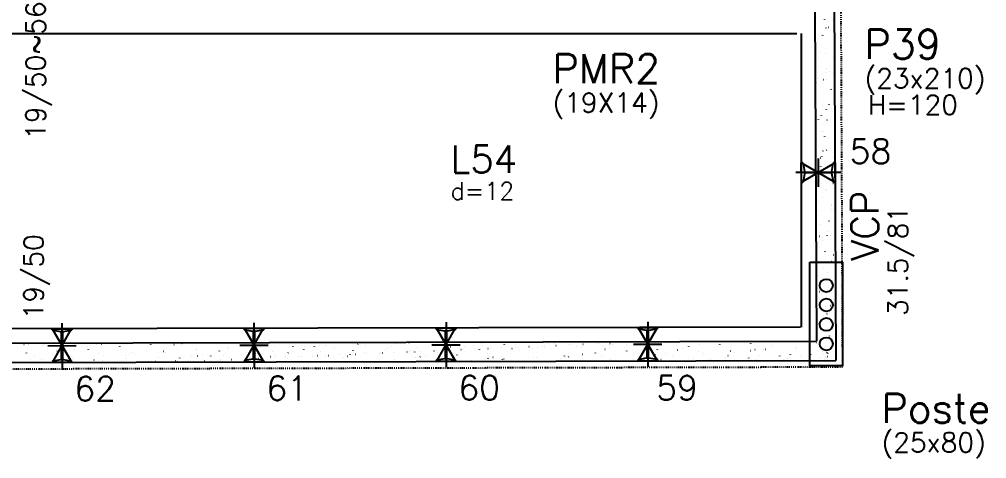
# Model space of a CAD drawing. Extents: x -40810 to 33675, y -2018 to 21213.
# Drawn here: x 17819 to 18564, y -352 to -14 of the extents above; entities that cross this region are included whole.
import ezdxf

# ---------------------------------------------------------------- set-up
doc = ezdxf.new("R2010")
doc.units = 0
doc.linetypes.add('ESTILO_TQS_0003', pattern=[1.5, 0.5, -0.4, 0.1, -0.5])
doc.layers.get('0').update_dxf_attribs({"color": 1, "lineweight": 9})
for name, color, linetype in [('1', 5, 'Continuous'), ('10', 7, 'Continuous'), ('11', 22, 'Continuous'), ('12', 3, 'Continuous'), ('13', 7, 'Continuous'), ('18', 9, 'Continuous'), ('19', 5, 'Continuous'), ('24', 5, 'ESTILO_TQS_0003'), ('3', 2, 'Continuous'), ('49', 20, 'Continuous'), ('51', 6, 'Continuous'), ('52', 21, 'Continuous'), ('8', 5, 'Continuous'), ('9', 3, 'Continuous')]:
    doc.layers.add(name, color=color, linetype=linetype)
doc.styles.get("Standard").update_dxf_attribs({"font": 'romans.shx', "width": 0.8})

# ---------------------------------------------------------------- blocks, each defined once
blk = doc.blocks.new('_H9EFD498501-001')
for p, q in [((3677.513513, 201.353269), (3677.515247, 201.366436)), ((3794.639474, 201.417002), (3794.685131, 201.476503)), ((3838.685806, 201.570654), (3838.760735, 201.573926)), ((3843.467112, 201.344402), (3843.476902, 201.418761)), ((3366.142408, 199.77545), (3366.21563, 199.791683)), ((3369.803518, 200.587099), (3369.87674, 200.603332)), ((3380.198717, 198.944015), (3380.244374, 199.003516)), ((3380.957678, 199.773054), (3380.967467, 199.847413)), ((3392.118202, 194.506255), (3392.127992, 194.580614)), ((3404.916519, 195.480906), (3404.989741, 195.497139)), ((3405.165756, 199.856004), (3405.211413, 199.915506)), ((3415.956619, 195.498204), (3415.966408, 195.572562)), ((3422.123736, 199.295654), (3422.196958, 199.311887)), ((3425.784846, 200.107303), (3425.858068, 200.123536)), ((3439.971245, 197.828603), (3439.981035, 197.902962)), ((3460.897847, 195.00111), (3460.971069, 195.017343)), ((3463.883082, 199.378239), (3463.892872, 199.452598)), ((3473.811849, 194.440266), (3473.857506, 194.499767)), ((3478.105064, 198.815858), (3478.178286, 198.832091)), ((3481.766174, 199.627507), (3481.839396, 199.64374)), ((3487.721499, 200.370188), (3487.731288, 200.444546)), ((3498.778888, 195.352255), (3498.824545, 195.411757)), ((3498.984813, 195.884152), (3498.994602, 195.95851)), ((3516.879175, 194.521314), (3516.952397, 194.537547)), ((3522.89665, 197.433788), (3522.906439, 197.508147)), ((3523.745927, 196.264244), (3523.791584, 196.323746)), ((3534.086392, 198.336062), (3534.159614, 198.352295)), ((3537.747502, 199.147711), (3537.820724, 199.163944)), ((3546.735066, 198.425737), (3546.744855, 198.500095)), ((3548.712966, 197.176233), (3548.758624, 197.235735)), ((3557.99838, 193.939701), (3558.008169, 194.014059)), ((3570.749693, 200.756136), (3570.759482, 200.830494)), ((3572.860503, 194.041518), (3572.933725, 194.057751)), ((3573.680005, 198.088223), (3573.725663, 198.147724)), ((3581.910217, 195.489337), (3581.920007, 195.563695)), ((3590.06772, 197.856266), (3590.140942, 197.872499)), ((3593.72883, 198.667914), (3593.802052, 198.684147)), ((3594.903162, 194.121089), (3594.948819, 194.18059)), ((3598.647044, 199.000212), (3598.692702, 199.059713)), ((3605.748633, 196.481285), (3605.758423, 196.555644)), ((3619.870201, 195.033078), (3619.915858, 195.092579)), ((3623.614084, 199.912201), (3623.659741, 199.971702)), ((3629.76326, 198.811685), (3629.773049, 198.886043)), ((3644.83724, 195.945067), (3644.882897, 196.004568)), ((3646.049048, 197.37647), (3646.12227, 197.392703)), ((3648.581123, 200.82419), (3648.62678, 200.883692)), ((3649.710158, 198.188118), (3649.78338, 198.204351)), ((3653.675097, 200.361321), (3653.684887, 200.435679)), ((3662.890154, 201.110053), (3662.963376, 201.126286)), ((3663.202986, 193.908909), (3663.277915, 193.91218)), ((3664.762201, 194.536834), (3664.77199, 194.611192)), ((3669.804279, 196.857056), (3669.849936, 196.916558)), ((3672.044563, 194.29494), (3672.119492, 194.298212)), ((3682.159926, 194.736587), (3682.234855, 194.739858)), ((3684.033142, 194.818373), (3684.10807, 194.821644)), ((3688.776827, 196.867233), (3688.786617, 196.941592)), ((3692.37432, 194.645217), (3692.419977, 194.704718)), ((3692.874718, 195.204405), (3692.949647, 195.207676)), ((3694.771318, 197.769045), (3694.816975, 197.828547)), ((3702.030376, 196.896674), (3702.103598, 196.912907)), ((3702.990082, 195.646051), (3703.06501, 195.649322)), ((3704.863297, 195.727837), (3704.938226, 195.731109)), ((3705.691486, 197.708322), (3705.764708, 197.724555)), ((3712.688665, 198.41687), (3712.698454, 198.491228)), ((3713.704874, 196.113869), (3713.779803, 196.11714)), ((3717.341359, 195.557206), (3717.387016, 195.616707)), ((3718.871482, 200.630257), (3718.944704, 200.64649)), ((3719.738357, 198.681034), (3719.784014, 198.740536)), ((3723.820237, 196.555515), (3723.895166, 196.558786)), ((3725.693453, 196.637301), (3725.768381, 196.640573)), ((3734.535029, 197.023333), (3734.609958, 197.026604)), ((3736.527081, 199.408818), (3736.53687, 199.483176)), ((3742.308398, 196.469195), (3742.354055, 196.528696)), ((3744.650393, 197.464979), (3744.725321, 197.468251)), ((3744.705396, 199.593024), (3744.751053, 199.652525)), ((3746.523608, 197.546766), (3746.598537, 197.550037)), ((3747.790395, 194.922782), (3747.800184, 194.99714)), ((3755.365185, 197.932797), (3755.440113, 197.936069)), ((3758.011703, 196.416878), (3758.084926, 196.433111)), ((3761.672813, 197.228526), (3761.746036, 197.244759)), ((3765.480548, 198.374443), (3765.555477, 198.377715)), ((3767.275437, 197.381184), (3767.321094, 197.440685)), ((3767.353763, 198.45623), (3767.428692, 198.459501)), ((3769.672435, 200.505013), (3769.718092, 200.564514)), ((3771.702232, 196.472418), (3771.712022, 196.546777)), ((3774.85281, 200.150461), (3774.926032, 200.166694)), ((3776.19534, 198.842261), (3776.270269, 198.845533)), ((3786.310703, 199.283908), (3786.385632, 199.287179)), ((3788.183919, 199.365694), (3788.258847, 199.368966)), ((3792.242476, 198.293173), (3792.288133, 198.352675)), ((3795.540648, 197.464367), (3795.550438, 197.538725)), ((3797.025496, 199.751726), (3797.100424, 199.754997)), ((3807.140859, 200.193372), (3807.215787, 200.196643)), ((3809.014074, 200.275158), (3809.089003, 200.27843)), ((3813.993031, 195.937082), (3814.066253, 195.953315)), ((3817.209515, 199.205162), (3817.255172, 199.264664)), ((3817.654141, 196.74873), (3817.727364, 196.764963)), ((3817.855651, 200.66119), (3817.93058, 200.664461)), ((3819.555275, 199.794766), (3819.565064, 199.869124)), ((3827.971014, 201.102836), (3828.045943, 201.106108)), ((3829.84423, 201.184623), (3829.919158, 201.187894)), ((3830.7158, 194.527967), (3830.725589, 194.602325)), ((3830.834137, 199.670665), (3830.90736, 199.686898)), ((3842.176554, 200.117151), (3842.222211, 200.176653)), ((3854.554216, 195.519915), (3854.564005, 195.594274)), ((3867.143593, 201.029141), (3867.18925, 201.088642)), ((3869.974359, 195.457285), (3870.047581, 195.473518)), ((3873.635469, 196.268934), (3873.708691, 196.285167)), ((3878.568842, 197.850315), (3878.578632, 197.924673)), ((3885.855608, 193.789424), (3885.901265, 193.848926)), ((3886.815465, 199.190869), (3886.888687, 199.207102)), ((3902.48068, 199.399951), (3902.490469, 199.474309)), ((3910.822647, 194.701413), (3910.868304, 194.760915)), ((3925.955687, 194.977489), (3926.028909, 194.993722)), ((3926.319096, 200.391899), (3926.328885, 200.466258)), ((3929.616797, 195.789138), (3929.690019, 195.805371)), ((3935.789686, 195.613402), (3935.835344, 195.672904)), ((3937.58241, 195.905863), (3937.592199, 195.980222)), ((3942.796793, 198.711073), (3942.870015, 198.727306)), ((3960.756725, 196.525392), (3960.802383, 196.584893)), ((3961.494247, 197.4555), (3961.504036, 197.529858)), ((3981.937015, 194.497693), (3982.010237, 194.513926)), ((3368.206365, 192.956619), (3368.216155, 193.030978)), ((3370.868196, 187.932574), (3370.941418, 187.948807)), ((3373.943693, 190.792309), (3373.98935, 190.851811)), ((3379.36689, 187.68982), (3379.376679, 187.764179)), ((3388.075413, 191.747323), (3388.148635, 191.763556)), ((3391.736523, 192.558971), (3391.809745, 192.575204)), ((3395.166849, 186.825176), (3395.212507, 186.884677)), ((3398.910732, 191.704299), (3398.956389, 191.7638)), ((3403.205306, 188.681769), (3403.215095, 188.756127)), ((3420.133888, 187.737165), (3420.179546, 187.796666)), ((3423.877771, 192.616288), (3423.923428, 192.675789)), ((3426.849524, 187.452778), (3426.922746, 187.469011)), ((3427.219933, 191.012168), (3427.229722, 191.086526)), ((3444.056741, 191.267527), (3444.129963, 191.28376)), ((3445.100927, 188.649154), (3445.146585, 188.708655)), ((3447.717851, 192.079175), (3447.791073, 192.095408)), ((3448.84481, 193.528277), (3448.890467, 193.587778)), ((3451.13177, 192.561804), (3451.141559, 192.636163)), ((3462.218873, 186.737317), (3462.228663, 186.811676)), ((3467.670968, 186.437314), (3467.716625, 186.496816)), ((3470.067967, 189.561143), (3470.113624, 189.620644)), ((3474.970186, 193.553753), (3474.979975, 193.628111)), ((3482.830852, 186.972982), (3482.904074, 186.989215)), ((3486.2335, 189.067717), (3486.243289, 189.142075)), ((3492.638007, 187.349303), (3492.683665, 187.408805)), ((3494.688528, 186.551409), (3494.763456, 186.55468)), ((3495.035006, 190.473132), (3495.080663, 190.532634)), ((3496.561743, 186.633195), (3496.636672, 186.636466)), ((3500.038069, 190.78773), (3500.111291, 190.803963)), ((3503.699179, 191.599379), (3503.772401, 191.615612)), ((3505.40332, 187.019226), (3505.478248, 187.022498)), ((3510.145337, 190.617353), (3510.155127, 190.691711)), ((3515.518683, 187.460873), (3515.593612, 187.464144)), ((3517.391898, 187.542659), (3517.466827, 187.545931)), ((3517.605046, 188.261292), (3517.650704, 188.320794)), ((3520.002045, 191.385121), (3520.047702, 191.444623)), ((3526.233475, 187.928691), (3526.308404, 187.931962)), ((3533.983753, 191.609301), (3533.993543, 191.68366)), ((3536.348838, 188.370337), (3536.423767, 188.373608)), ((3538.222054, 188.452123), (3538.296982, 188.455395)), ((3538.812179, 186.493186), (3538.885402, 186.509419)), ((3542.572085, 189.173282), (3542.617743, 189.232783)), ((3544.969084, 192.29711), (3545.014741, 192.356612)), ((3545.247067, 187.123265), (3545.256857, 187.197624)), ((3547.063631, 188.838155), (3547.138559, 188.841426)), ((3556.019397, 190.307934), (3556.092619, 190.324167)), ((3557.178994, 189.279801), (3557.253922, 189.283073)), ((3559.052209, 189.361588), (3559.127138, 189.364859)), ((3559.680507, 191.119583), (3559.753729, 191.135816)), ((3567.539125, 190.085271), (3567.584782, 190.144772)), ((3567.893786, 189.747619), (3567.968715, 189.750891)), ((3569.158905, 188.672902), (3569.168694, 188.74726)), ((3569.936123, 193.2091), (3569.98178, 193.268601)), ((3578.009149, 190.189265), (3578.084078, 190.192537)), ((3579.882365, 190.271052), (3579.957293, 190.274323)), ((3588.723941, 190.657083), (3588.79887, 190.660355)), ((3592.506164, 190.99726), (3592.551821, 191.056761)), ((3592.997321, 189.66485), (3593.00711, 189.739209)), ((3598.839305, 191.09873), (3598.914233, 191.102001)), ((3600.71252, 191.180516), (3600.787449, 191.183787)), ((3609.554097, 191.566548), (3609.629025, 191.569819)), ((3612.000724, 189.828138), (3612.073947, 189.844371)), ((3615.661834, 190.639787), (3615.735057, 190.65602)), ((3617.011947, 191.995249), (3617.021737, 192.069608)), ((3617.473203, 191.909249), (3617.51886, 191.968751)), ((3619.66946, 192.008194), (3619.744389, 192.011465)), ((3621.542675, 192.08998), (3621.617604, 192.093252)), ((3628.172472, 186.72845), (3628.182262, 186.802809)), ((3628.841831, 193.561722), (3628.915053, 193.577955)), ((3630.384252, 192.476012), (3630.459181, 192.479283)), ((3640.499615, 192.917658), (3640.574544, 192.92093)), ((3640.923785, 193.544886), (3640.933574, 193.619244)), ((3642.372831, 192.999444), (3642.44776, 193.002716)), ((3642.440242, 192.821238), (3642.485899, 192.88074)), ((3651.214408, 193.385476), (3651.289336, 193.388748)), ((3652.010888, 187.720399), (3652.020678, 187.794757)), ((3661.329771, 193.827122), (3661.4047, 193.830394)), ((3667.407281, 193.733227), (3667.452938, 193.792729)), ((3667.982052, 189.348342), (3668.055274, 189.364575)), ((3671.643162, 190.159991), (3671.716385, 190.176224)), ((3676.025515, 190.050798), (3676.035304, 190.125156)), ((3684.823158, 193.081926), (3684.896381, 193.098159)), ((3686.037691, 186.387161), (3686.037691, 186.387161)), ((3686.119296, 186.493511), (3686.164953, 186.553012)), ((3687.397536, 186.390476), (3687.397536, 186.390476)), ((3687.397536, 186.390476), (3687.397536, 186.390476)), ((3687.397536, 186.390476), (3687.397536, 186.390476)), ((3699.255253, 186.419374), (3699.255253, 186.419374)), ((3699.255253, 186.419374), (3699.255253, 186.419374)), ((3699.937352, 191.600434), (3699.947142, 191.674793)), ((3710.350403, 186.446415), (3710.350403, 186.446415)), ((3711.086335, 187.4055), (3711.131992, 187.465002)), ((3711.112969, 186.448273), (3711.112969, 186.448273)), ((3711.112969, 186.448273), (3711.112969, 186.448273)), ((3713.067723, 186.453037), (3713.067723, 186.453037)), ((3713.067723, 186.453037), (3713.067723, 186.453037)), ((3713.067723, 186.453037), (3713.067723, 186.453037)), ((3722.970685, 186.477172), (3722.970685, 186.477172)), ((3723.775768, 192.592383), (3723.785558, 192.666741)), ((3723.96338, 188.868546), (3724.036602, 188.884779)), ((3727.62449, 189.680195), (3727.697712, 189.696428)), ((3734.663114, 186.505668), (3734.663114, 186.505668)), ((3734.828402, 186.50607), (3734.828402, 186.50607)), ((3734.828402, 186.50607), (3734.828402, 186.50607)), ((3734.828402, 186.50607), (3734.828402, 186.50607)), ((3735.039082, 188.106347), (3735.048872, 188.180705)), ((3736.053374, 188.317489), (3736.099031, 188.376991)), ((3740.804486, 192.602129), (3740.877708, 192.618362)), ((3746.686118, 186.534969), (3746.686118, 186.534969)), ((3746.686118, 186.534969), (3746.686118, 186.534969)), ((3746.686118, 186.534969), (3746.686118, 186.534969)), ((3758.543835, 186.563868), (3758.543835, 186.563868)), ((3758.543835, 186.563868), (3758.543835, 186.563868)), ((3758.950919, 189.655983), (3758.960709, 189.730341)), ((3758.975826, 186.564921), (3758.975826, 186.564921)), ((3761.020413, 189.229478), (3761.06607, 189.28898)), ((3770.401551, 186.592767), (3770.401551, 186.592767)), ((3770.401551, 186.592767), (3770.401551, 186.592767)), ((3771.859578, 186.59632), (3771.859578, 186.59632)), ((3771.859578, 186.59632), (3771.859578, 186.59632)), ((3771.859578, 186.59632), (3771.859578, 186.59632)), ((3779.944708, 188.38875), (3780.01793, 188.404983)), ((3782.259268, 186.621665), (3782.259268, 186.621665)), ((3782.789336, 190.647932), (3782.799125, 190.72229)), ((3783.288538, 186.624174), (3783.288538, 186.624174)), ((3783.605818, 189.200399), (3783.67904, 189.216632)), ((3785.987452, 190.141468), (3786.033109, 190.200969)), ((3794.116984, 186.650564), (3794.116984, 186.650564)), ((3796.785814, 192.122333), (3796.859036, 192.138566)), ((3805.974701, 186.679463), (3805.974701, 186.679463)), ((3805.974701, 186.679463), (3805.974701, 186.679463)), ((3805.974701, 186.679463), (3805.974701, 186.679463)), ((3806.803962, 192.978331), (3806.813752, 193.052689)), ((3807.601249, 186.683427), (3807.601249, 186.683427)), ((3810.954491, 191.053457), (3811.000148, 191.112958)), ((3817.832417, 186.708361), (3817.832417, 186.708361)), ((3817.832417, 186.708361), (3817.832417, 186.708361)), ((3817.964487, 187.711532), (3817.974276, 187.78589)), ((3829.690133, 186.73726), (3829.690133, 186.73726)), ((3829.690133, 186.73726), (3829.690133, 186.73726)), ((3830.651434, 186.739603), (3830.651434, 186.739603)), ((3830.651434, 186.739603), (3830.651434, 186.739603)), ((3830.651434, 186.739603), (3830.651434, 186.739603)), ((3831.913961, 186.74268), (3831.913961, 186.74268)), ((3831.913961, 186.74268), (3831.913961, 186.74268)), ((3831.913961, 186.74268), (3831.913961, 186.74268)), ((3832.177647, 187.086323), (3832.223305, 187.145824)), ((3835.92153, 191.965446), (3835.967187, 192.024947)), ((3835.926036, 187.908954), (3835.999258, 187.925187)), ((3839.587146, 188.720602), (3839.660368, 188.736835)), ((3841.54785, 186.766159), (3841.54785, 186.766159)), ((3841.802903, 188.70348), (3841.812693, 188.777839)), ((3852.767142, 191.642537), (3852.840364, 191.65877)), ((3853.405566, 186.795058), (3853.405566, 186.795058)), ((3856.226673, 186.801933), (3856.226673, 186.801933)), ((3856.226673, 186.801933), (3856.226673, 186.801933)), ((3856.226673, 186.801933), (3856.226673, 186.801933)), ((3857.144687, 187.998312), (3857.190344, 188.057813)), ((3860.888569, 192.877435), (3860.934226, 192.936936)), ((3865.263283, 186.823956), (3865.263283, 186.823956)), ((3865.263283, 186.823956), (3865.263283, 186.823956)), ((3865.263283, 186.823956), (3865.263283, 186.823956)), ((3865.81753, 191.033879), (3865.827319, 191.108238)), ((3877.120999, 186.852855), (3877.120999, 186.852855)), ((3877.120999, 186.852855), (3877.120999, 186.852855)), ((3877.120999, 186.852855), (3877.120999, 186.852855)), ((3880.539384, 186.861186), (3880.539384, 186.861186)), ((3880.539384, 186.861186), (3880.539384, 186.861186)), ((3880.539384, 186.861186), (3880.539384, 186.861186)), ((3882.111726, 188.910301), (3882.157383, 188.969803)), ((3888.978716, 186.881754), (3888.978716, 186.881754)), ((3888.978716, 186.881754), (3888.978716, 186.881754)), ((3889.44329, 186.882886), (3889.44329, 186.882886)), ((3889.44329, 186.882886), (3889.44329, 186.882886)), ((3889.44329, 186.882886), (3889.44329, 186.882886)), ((3889.729367, 192.583516), (3889.739156, 192.657874)), ((3891.907364, 187.429158), (3891.980586, 187.445391)), ((3895.568474, 188.240806), (3895.641696, 188.257039)), ((3900.836432, 186.910652), (3900.836432, 186.910652)), ((3900.836432, 186.910652), (3900.836432, 186.910652)), ((3904.852096, 186.920439), (3904.852096, 186.920439)), ((3904.852096, 186.920439), (3904.852096, 186.920439)), ((3904.852096, 186.920439), (3904.852096, 186.920439)), ((3907.078765, 189.82229), (3907.124422, 189.881792)), ((3908.74847, 191.162741), (3908.821692, 191.178974)), ((3912.694149, 186.939551), (3912.694149, 186.939551)), ((3913.567783, 193.575464), (3913.577573, 193.649823)), ((3924.551865, 186.96845), (3924.551865, 186.96845)), ((3924.551865, 186.96845), (3924.551865, 186.96845)), ((3924.551865, 186.96845), (3924.551865, 186.96845)), ((3924.831097, 189.089428), (3924.840887, 189.163786)), ((3929.164807, 186.979692), (3929.164807, 186.979692)), ((3929.164807, 186.979692), (3929.164807, 186.979692)), ((3929.648805, 187.610451), (3929.694463, 187.669952)), ((3932.045804, 190.734279), (3932.091461, 190.793781)), ((3936.409582, 186.997349), (3936.409582, 186.997349)), ((3936.409582, 186.997349), (3936.409582, 186.997349)), ((3936.409582, 186.997349), (3936.409582, 186.997349)), ((3948.235146, 187.026169), (3948.235146, 187.026169)), ((3948.267298, 187.026247), (3948.267298, 187.026247)), ((3948.267298, 187.026247), (3948.267298, 187.026247)), ((3948.742934, 190.639064), (3948.752724, 190.713423)), ((3951.549802, 187.76101), (3951.623024, 187.777243)), ((3953.477519, 187.038945), (3953.477519, 187.038945)), ((3953.477519, 187.038945), (3953.477519, 187.038945)), ((3954.615845, 188.52244), (3954.661502, 188.581941)), ((3957.012843, 191.646269), (3957.0585, 191.70577)), ((3960.125014, 187.055146), (3960.125014, 187.055146)), ((3960.125014, 187.055146), (3960.125014, 187.055146)), ((3964.729798, 190.682945), (3964.80302, 190.699178)), ((3967.074303, 187.072082), (3967.074303, 187.072082)), ((3967.074303, 187.072082), (3967.074303, 187.072082)), ((3971.982731, 187.084045), (3971.982731, 187.084045)), ((3972.581351, 191.631013), (3972.59114, 191.705371)), ((3973.209078, 187.339932), (3973.284007, 187.343204)), ((3977.790231, 187.098198), (3977.790231, 187.098198)), ((3977.790231, 187.098198), (3977.790231, 187.098198)), ((3979.582884, 189.434429), (3979.628541, 189.49393)), ((3981.979882, 192.558258), (3982.025539, 192.617759)), ((3983.324441, 187.781579), (3983.39937, 187.78485)), ((3983.840447, 187.112943), (3983.840447, 187.112943)), ((3983.840447, 187.112943), (3983.840447, 187.112943)), ((3983.840447, 187.112943), (3983.840447, 187.112943)), ((3983.844665, 187.144977), (3983.854454, 187.219335)), ((3985.197657, 187.863365), (3985.272585, 187.866636)), ((3367.239192, 185.61021), (3367.239192, 185.61021)), ((3367.239192, 185.61021), (3367.239192, 185.61021)), ((3367.239192, 185.61021), (3367.239192, 185.61021)), ((3369.97244, 185.616872), (3369.97244, 185.616872)), ((3369.97244, 185.616872), (3369.97244, 185.616872)), ((3369.97244, 185.616872), (3369.97244, 185.616872)), ((3370.19981, 185.913186), (3370.245467, 185.972688)), ((3379.096909, 185.639109), (3379.096909, 185.639109)), ((3379.096909, 185.639109), (3379.096909, 185.639109)), ((3390.954625, 185.668008), (3390.954625, 185.668008)), ((3390.954625, 185.668008), (3390.954625, 185.668008)), ((3394.285152, 185.676125), (3394.285152, 185.676125)), ((3394.285152, 185.676125), (3394.285152, 185.676125)), ((3394.285152, 185.676125), (3394.285152, 185.676125)), ((3402.812341, 185.696906), (3402.812341, 185.696906)), ((3414.670058, 185.725805), (3414.670058, 185.725805)), ((3418.597863, 185.735378), (3418.597863, 185.735378)), ((3418.597863, 185.735378), (3418.597863, 185.735378)), ((3418.597863, 185.735378), (3418.597863, 185.735378)), ((3419.108443, 185.736622), (3419.108443, 185.736622)), ((3419.108443, 185.736622), (3419.108443, 185.736622)), ((3426.527774, 185.754704), (3426.527774, 185.754704)), ((3426.527774, 185.754704), (3426.527774, 185.754704)), ((3426.527774, 185.754704), (3426.527774, 185.754704)), ((3438.385491, 185.783603), (3438.390247, 185.819727)), ((3438.385491, 185.783603), (3438.385491, 185.783603)), ((3438.385491, 185.783603), (3438.385491, 185.783603)), ((3442.910575, 185.794631), (3442.910575, 185.794631)), ((3442.910575, 185.794631), (3442.910575, 185.794631)), ((3442.910575, 185.794631), (3442.910575, 185.794631)), ((3450.243207, 185.812501), (3450.243207, 185.812501)), ((3450.243207, 185.812501), (3450.243207, 185.812501)), ((3462.100924, 185.8414), (3462.100924, 185.8414)), ((3467.223287, 185.853884), (3467.223287, 185.853884)), ((3467.223287, 185.853884), (3467.223287, 185.853884)), ((3473.95864, 185.870299), (3473.95864, 185.870299)), ((3477.900299, 185.879905), (3477.900299, 185.879905)), ((3477.900299, 185.879905), (3477.900299, 185.879905)), ((3479.391825, 185.88354), (3479.391825, 185.88354)), ((3479.391825, 185.88354), (3479.391825, 185.88354)), ((3484.573164, 186.109762), (3484.648093, 186.113034)), ((3485.816357, 185.899197), (3485.816357, 185.899197)), ((3485.816357, 185.899197), (3485.816357, 185.899197)), ((3485.816357, 185.899197), (3485.816357, 185.899197)), ((3491.535998, 185.913137), (3491.535998, 185.913137)), ((3491.535998, 185.913137), (3491.535998, 185.913137)), ((3497.674073, 185.928096), (3497.674073, 185.928096)), ((3497.674073, 185.928096), (3497.674073, 185.928096)), ((3497.674073, 185.928096), (3497.674073, 185.928096)), ((3509.531789, 185.956995), (3509.531789, 185.956995)), ((3509.531789, 185.956995), (3509.531789, 185.956995)), ((3515.84871, 185.97239), (3515.84871, 185.97239)), ((3515.84871, 185.97239), (3515.84871, 185.97239)), ((3521.389506, 185.985894), (3521.389506, 185.985894)), ((3521.389506, 185.985894), (3521.389506, 185.985894)), ((3533.247222, 186.014792), (3533.247222, 186.014792)), ((3536.692155, 186.023188), (3536.692155, 186.023188)), ((3536.692155, 186.023188), (3536.692155, 186.023188)), ((3540.161421, 186.031643), (3540.161421, 186.031643)), ((3540.161421, 186.031643), (3540.161421, 186.031643)), ((3545.104939, 186.043691), (3545.104939, 186.043691)), ((3545.104939, 186.043691), (3545.104939, 186.043691)), ((3545.104939, 186.043691), (3545.104939, 186.043691)), ((3556.962655, 186.07259), (3556.962655, 186.07259)), ((3556.962655, 186.07259), (3556.962655, 186.07259)), ((3556.962655, 186.07259), (3556.962655, 186.07259)), ((3564.474133, 186.090896), (3564.474133, 186.090896)), ((3564.474133, 186.090896), (3564.474133, 186.090896)), ((3568.820372, 186.101488), (3568.820372, 186.101488)), ((3568.820372, 186.101488), (3568.820372, 186.101488)), ((3580.678088, 186.130387), (3580.678088, 186.130387)), ((3580.678088, 186.130387), (3580.678088, 186.130387)), ((3588.786845, 186.150149), (3588.786845, 186.150149)), ((3588.786845, 186.150149), (3588.786845, 186.150149)), ((3592.535805, 186.159286), (3592.535805, 186.159286)), ((3595.484011, 186.166471), (3595.484011, 186.166471)), ((3595.484011, 186.166471), (3595.484011, 186.166471)), ((3595.484011, 186.166471), (3595.484011, 186.166471)), ((3604.393521, 186.188185), (3604.393521, 186.188185)), ((3613.099556, 186.209402), (3613.099556, 186.209402)), ((3613.099556, 186.209402), (3613.099556, 186.209402)), ((3616.251237, 186.217083), (3616.251237, 186.217083)), ((3616.251237, 186.217083), (3616.251237, 186.217083)), ((3616.251237, 186.217083), (3616.251237, 186.217083)), ((3628.108954, 186.245982), (3628.108954, 186.245982)), ((3628.108954, 186.245982), (3628.108954, 186.245982)), ((3637.412268, 186.268655), (3637.412268, 186.268655)), ((3637.412268, 186.268655), (3637.412268, 186.268655)), ((3639.96667, 186.274881), (3639.96667, 186.274881)), ((3639.96667, 186.274881), (3639.96667, 186.274881)), ((3651.824387, 186.303779), (3651.824387, 186.303779)), ((3654.275867, 186.309754), (3654.275867, 186.309754)), ((3654.275867, 186.309754), (3654.275867, 186.309754)), ((3654.275867, 186.309754), (3654.275867, 186.309754)), ((3661.72498, 186.327908), (3661.72498, 186.327908)), ((3661.72498, 186.327908), (3661.72498, 186.327908)), ((3663.682103, 186.332678), (3663.682103, 186.332678)), ((3675.53982, 186.361577), (3675.53982, 186.361577)), ((3675.53982, 186.361577), (3675.53982, 186.361577)), ((3675.53982, 186.361577), (3675.53982, 186.361577))]:
    blk.add_line(p, q)
blk = doc.blocks.new('_H9EFD498501-003')
for p, q in [((3983.534691, 454.908692), (3983.54448, 454.983051)), ((3975.792738, 450.946694), (3975.792738, 450.946694)), ((3975.792738, 450.946694), (3975.792738, 450.946694)), ((3975.792738, 450.946694), (3975.792738, 450.946694)), ((3975.802363, 448.806908), (3975.802363, 448.806908)), ((3975.802363, 448.806908), (3975.802363, 448.806908)), ((3975.802363, 448.806908), (3975.802363, 448.806908)), ((3984.254964, 449.175957), (3984.329893, 449.179228)), ((3984.321926, 448.615986), (3984.367583, 448.675487)), ((3985.905125, 453.188556), (3985.978347, 453.204789)), ((3986.12818, 449.257743), (3986.203108, 449.261015)), ((3989.566235, 454.000204), (3989.639457, 454.016437)), ((3978.181045, 440.613034), (3978.226702, 440.672535)), ((3980.578043, 443.736863), (3980.6237, 443.796364)), ((3981.943903, 442.825458), (3981.953692, 442.899816)), ((3990.630912, 441.34568), (3990.704134, 441.361913)), ((3975.850665, 438.068978), (3975.850665, 438.068978)), ((3975.852869, 437.578897), (3975.852869, 437.578897)), ((3975.852869, 437.578897), (3975.852869, 437.578897)), ((3977.450916, 438.423745), (3977.524138, 438.439978)), ((3975.892779, 428.706721), (3975.892779, 428.706721)), ((3975.892779, 428.706721), (3975.892779, 428.706721)), ((3975.908592, 425.191263), (3975.908592, 425.191263)), ((3975.908592, 425.191263), (3975.908592, 425.191263)), ((3978.515593, 425.769221), (3978.588816, 425.785454)), ((3980.279694, 430.184536), (3980.289483, 430.258894)), ((3983.68194, 429.046804), (3983.756869, 429.050075)), ((3990.752179, 425.370366), (3990.797836, 425.429867)), ((3978.791695, 418.882064), (3978.801485, 418.956423)), ((3975.96652, 412.313547), (3975.96652, 412.313547)), ((3975.96652, 412.313547), (3975.96652, 412.313547)), ((3975.96652, 412.313547), (3975.96652, 412.313547)), ((3980.753273, 412.339537), (3980.79893, 412.399039)), ((3983.607492, 414.00751), (3983.680714, 414.023743)), ((3984.497156, 417.21866), (3984.542813, 417.278162)), ((3987.268602, 414.819158), (3987.341824, 414.835391)), ((3989.95222, 413.615266), (3989.962009, 413.689624)), ((3975.983195, 408.606534), (3975.983195, 408.606534)), ((3975.983195, 408.606534), (3975.983195, 408.606534)), ((3975.983195, 408.606534), (3975.983195, 408.606534)), ((3975.994301, 406.137524), (3975.994301, 406.137524)), ((3975.994301, 406.137524), (3975.994301, 406.137524)), ((3977.200907, 406.79883), (3977.210697, 406.873189)), ((3978.356275, 409.215708), (3978.401932, 409.27521)), ((3982.509487, 408.891478), (3982.584416, 408.89475)), ((3984.382703, 408.973265), (3984.457631, 408.976536)), ((3976.024447, 399.435831), (3976.024447, 399.435831)), ((3976.024447, 399.435831), (3976.024447, 399.435831)), ((3976.031289, 397.914698), (3976.031289, 397.914698)), ((3976.031289, 397.914698), (3976.031289, 397.914698)), ((3988.288011, 400.974344), (3988.297801, 401.048702)), ((3988.333279, 402.164634), (3988.406502, 402.180867)), ((3976.07361, 388.506347), (3976.07361, 388.506347)), ((3976.07361, 388.506347), (3976.07361, 388.506347)), ((3981.936463, 388.762325), (3982.011392, 388.765596)), ((3986.800012, 389.671872), (3986.809802, 389.74623)), ((3990.927409, 393.97304), (3990.973066, 394.032542)), ((3976.082374, 386.558116), (3976.082374, 386.558116)), ((3976.082374, 386.558116), (3976.082374, 386.558116)), ((3976.217961, 386.588175), (3976.291183, 386.604408)), ((3980.928503, 380.942211), (3980.97416, 381.001713)), ((3984.672385, 385.821335), (3984.718043, 385.880836)), ((3976.135732, 374.696151), (3976.135732, 374.696151)), ((3976.135732, 374.696151), (3976.135732, 374.696151)), ((3976.140301, 373.6804), (3976.140301, 373.6804)), ((3976.140301, 373.6804), (3976.140301, 373.6804)), ((3976.140301, 373.6804), (3976.140301, 373.6804)), ((3978.531505, 377.818383), (3978.577162, 377.877884)), ((3981.309859, 374.826464), (3981.383082, 374.842697)), ((3984.970969, 375.638112), (3985.044192, 375.654345)), ((3985.209224, 377.588638), (3985.219014, 377.662996)), ((3976.164026, 368.40616), (3976.164026, 368.40616)), ((3976.164026, 368.40616), (3976.164026, 368.40616)), ((3976.164026, 368.40616), (3976.164026, 368.40616)), ((3980.76401, 368.607), (3980.838939, 368.610271)), ((3982.637226, 368.688786), (3982.712154, 368.692058)), ((3976.198229, 360.802685), (3976.198229, 360.802685)), ((3976.198229, 360.802685), (3976.198229, 360.802685)), ((3983.545016, 364.947716), (3983.554805, 365.022074)), ((3986.035647, 362.983588), (3986.108869, 362.999821)), ((3991.102639, 362.575714), (3991.148296, 362.635216)), ((3982.057017, 353.645244), (3982.066806, 353.719603)), ((3984.847615, 354.424009), (3984.893272, 354.48351)), ((3991.127545, 351.221877), (3991.200768, 351.23811)), ((3976.254442, 348.305973), (3976.254442, 348.305973)), ((3976.254442, 348.305973), (3976.254442, 348.305973)), ((3976.256156, 347.924969), (3976.256156, 347.924969)), ((3976.256156, 347.924969), (3976.256156, 347.924969)), ((3976.256156, 347.924969), (3976.256156, 347.924969)), ((3976.277164, 343.254779), (3976.277164, 343.254779)), ((3976.277164, 343.254779), (3976.277164, 343.254779)), ((3978.706734, 346.421057), (3978.752391, 346.480559)), ((3980.190986, 348.477846), (3980.265915, 348.481118)), ((3981.103732, 349.544886), (3981.14939, 349.604387)), ((3990.30635, 348.919493), (3990.381278, 348.922764)), ((3979.012227, 335.645418), (3979.085449, 335.661651)), ((3980.466229, 341.56201), (3980.476018, 341.636369)), ((3982.673337, 336.457066), (3982.746559, 336.473299)), ((3976.314083, 335.047254), (3976.314083, 335.047254)), ((3976.314083, 335.047254), (3976.314083, 335.047254)), ((3976.314083, 335.047254), (3976.314083, 335.047254)), ((3976.344858, 328.205786), (3976.344858, 328.205786)), ((3976.344858, 328.205786), (3976.344858, 328.205786)), ((3976.344858, 328.205786), (3976.344858, 328.205786)), ((3978.80202, 328.921088), (3978.81181, 328.995447)), ((3979.018533, 328.322521), (3979.093462, 328.325793)), ((3980.891749, 328.404308), (3980.966677, 328.407579)), ((3989.733325, 328.790339), (3989.808254, 328.793611)), ((3991.277869, 331.178389), (3991.323526, 331.23789)), ((3976.37201, 322.169538), (3976.37201, 322.169538)), ((3976.37201, 322.169538), (3976.37201, 322.169538)), ((3983.738014, 323.802542), (3983.811236, 323.818775)), ((3985.022845, 323.026683), (3985.068502, 323.086185)), ((3990.065334, 324.435052), (3990.075123, 324.50941)), ((3977.314021, 317.618617), (3977.323811, 317.692975)), ((3978.881964, 315.023731), (3978.927621, 315.083233)), ((3981.278962, 318.14756), (3981.324619, 318.207062)), ((3976.418595, 311.813406), (3976.418595, 311.813406)), ((3976.418595, 311.813406), (3976.418595, 311.813406)), ((3976.422928, 310.850092), (3976.422928, 310.850092)), ((3976.422928, 310.850092), (3976.422928, 310.850092)), ((3976.422928, 310.850092), (3976.422928, 310.850092)), ((3976.429938, 309.291823), (3976.429938, 309.291823)), ((3976.429938, 309.291823), (3976.429938, 309.291823)), ((3976.429938, 309.291823), (3976.429938, 309.291823)), ((3976.435274, 308.105599), (3976.435274, 308.105599)), ((3976.435274, 308.105599), (3976.435274, 308.105599)), ((3978.445509, 308.193368), (3978.520438, 308.196639)), ((3988.474546, 312.351818), (3988.484336, 312.426176)), ((3988.560872, 308.635014), (3988.635801, 308.638286)), ((3988.829913, 312.040831), (3988.903135, 312.057064)), ((3990.434088, 308.716801), (3990.509017, 308.720072)), ((3986.810337, 299.710896), (3986.820127, 299.785254)), ((3991.453099, 299.781063), (3991.472754, 299.806679)), ((3976.487865, 296.414107), (3976.487865, 296.414107)), ((3976.487865, 296.414107), (3976.487865, 296.414107)), ((3976.487865, 296.414107), (3976.487865, 296.414107)), ((3976.714594, 296.464372), (3976.787816, 296.480605)), ((3980.375704, 297.276021), (3980.448926, 297.292253)), ((3985.198075, 291.629358), (3985.243732, 291.688859)), ((3976.525689, 288.005412), (3976.525689, 288.005412)), ((3976.525689, 288.005412), (3976.525689, 288.005412)), ((3976.525689, 288.005412), (3976.525689, 288.005412)), ((3976.545792, 283.536392), (3976.545792, 283.536392)), ((3976.545792, 283.536392), (3976.545792, 283.536392)), ((3977.273056, 288.038043), (3977.347985, 288.041314)), ((3979.057194, 283.626406), (3979.102851, 283.685907)), ((3979.146272, 288.119829), (3979.2212, 288.123101)), ((3981.440382, 284.621496), (3981.513604, 284.637729)), ((3981.454192, 286.750235), (3981.499849, 286.809736)), ((3985.322339, 288.408424), (3985.332128, 288.482783)), ((3987.987848, 288.505861), (3988.062777, 288.509132)), ((3976.560026, 280.372034), (3976.560026, 280.372034)), ((3976.560026, 280.372034), (3976.560026, 280.372034)), ((3983.731551, 276.32519), (3983.74134, 276.399549)), ((3976.60372, 270.658676), (3976.60372, 270.658676)), ((3976.60372, 270.658676), (3976.60372, 270.658676)), ((3976.60372, 270.658676), (3976.60372, 270.658676)), ((3986.53228, 272.859785), (3986.605502, 272.876018)), ((3988.688611, 268.432322), (3988.763539, 268.435593)), ((3990.19339, 273.671434), (3990.266612, 273.687667)), ((3976.616105, 267.905225), (3976.616105, 267.905225)), ((3976.616105, 267.905225), (3976.616105, 267.905225)), ((3976.700032, 267.908889), (3976.774961, 267.912161)), ((3982.067342, 263.684268), (3982.077131, 263.758627)), ((3986.815395, 268.350536), (3986.890324, 268.353807)), ((3991.258068, 261.016909), (3991.33129, 261.033142)), ((3976.661647, 257.780961), (3976.661647, 257.780961)), ((3978.078072, 258.094975), (3978.151294, 258.111208)), ((3981.629422, 255.352909), (3981.675079, 255.41241)), ((3985.373305, 260.232032), (3985.418962, 260.291533)), ((3976.701458, 248.930661), (3976.701458, 248.930661)), ((3976.701458, 248.930661), (3976.701458, 248.930661)), ((3976.706521, 247.805038), (3976.706521, 247.805038)), ((3977.400795, 247.835351), (3977.475723, 247.838622)), ((3979.232424, 252.22908), (3979.278081, 252.288582)), ((3980.579343, 252.381797), (3980.589132, 252.456155)), ((3986.242371, 248.221382), (3986.3173, 248.224654)), ((3976.719574, 244.903245), (3976.719574, 244.903245)), ((3976.719574, 244.903245), (3976.719574, 244.903245)), ((3978.988555, 240.298563), (3978.998345, 240.372921)), ((3979.142749, 245.44045), (3979.215971, 245.456683)), ((3976.777501, 232.02553), (3976.777501, 232.02553)), ((3976.777501, 232.02553), (3976.777501, 232.02553)), ((3976.777501, 232.02553), (3976.777501, 232.02553)), ((3984.234648, 233.678739), (3984.30787, 233.694972)), ((3987.895758, 234.490388), (3987.96898, 234.506621)), ((3990.075659, 234.474076), (3990.085448, 234.548434)), ((3976.796937, 227.704851), (3976.796937, 227.704851)), ((3976.796937, 227.704851), (3976.796937, 227.704851)), ((3976.796937, 227.704851), (3976.796937, 227.704851)), ((3976.814567, 223.785485), (3976.814567, 223.785485)), ((3977.324346, 227.657641), (3977.334136, 227.731999)), ((3981.804652, 223.955583), (3981.850309, 224.015085)), ((3985.069918, 228.066057), (3985.144847, 228.069329)), ((3985.548535, 228.834706), (3985.594192, 228.894208)), ((3986.943134, 228.147843), (3987.018062, 228.151115)), ((3976.835429, 219.147814), (3976.835429, 219.147814)), ((3976.835429, 219.147814), (3976.835429, 219.147814)), ((3976.842889, 217.489288), (3976.842889, 217.489288)), ((3976.842889, 217.489288), (3976.842889, 217.489288)), ((3979.407654, 220.831755), (3979.453311, 220.891256)), ((3988.58766, 223.171604), (3988.59745, 223.245963)), ((3988.960435, 221.835863), (3989.033657, 221.852096)), ((3986.996872, 211.08837), (3987.006662, 211.162729)), ((3976.887353, 207.604664), (3976.887353, 207.604664)), ((3976.887353, 207.604664), (3976.887353, 207.604664)), ((3976.893356, 206.270099), (3976.918339, 206.275637)), ((3976.893356, 206.270099), (3976.893356, 206.270099)), ((3976.893356, 206.270099), (3976.893356, 206.270099)), ((3984.496894, 207.936904), (3984.571823, 207.940175)), ((3983.941774, 195.115045), (3983.941774, 195.115045)), ((3984.08411, 194.973693), (3984.08411, 194.973693)), ((3984.783849, 194.27879), (3984.783849, 194.27879)), ((3985.332663, 198.447448), (3985.342453, 198.521807)), ((3985.598125, 195.309342), (3985.671347, 195.325575)), ((3985.723764, 197.437381), (3985.769422, 197.496882)), ((3990.989294, 188.116233), (3990.989294, 188.116233)), ((3990.989294, 188.116233), (3990.989294, 188.116233))]:
    blk.add_line(p, q)

msp = doc.modelspace()

# ---------------------------------------------------------------- linework, layer by layer
at = {"layer": '1'}
for p, q in [((18421.411, -250.805), (18421.411, -24.432)), ((18420.55, -250.805), (14902.259, -259.311))]:
    msp.add_line(p, q, dxfattribs=at)
msp.add_lwpolyline([(17808.427, -24.432), (18417.842, -24.432)], dxfattribs=at)
at = {"layer": '18'}
for centre in [(18440.426, -218.809), (18440.426, -233.809), (18440.426, -248.809), (18440.426, -263.809)]:
    msp.add_circle(centre, 5, dxfattribs=at)
at = {"layer": '24'}
for p, q in [((18435.772, 3532.492), (18452.929, -281.649)), ((18452.929, -281.718), (14889.49, -290.342))]:
    msp.add_line(p, q, dxfattribs=at)
at = {"layer": '3'}
msp.add_lwpolyline([(18427.926, -200.809), (18452.926, -200.809), (18452.926, -280.809), (18427.926, -280.809), (18427.926, -200.809)], dxfattribs=at)
at = {"layer": '49'}
for p, q in [((18428.425, 4054.255), (18447.907, -276.676)), ((18431.688, -5.826), (18432.839, -261.713))]:
    msp.add_line(p, q, dxfattribs=at)
at = {"layer": '49', "linetype": 'Continuous'}
for p, q in [((15677.379, -268.428), (18432.839, -261.713)), ((15677.415, -283.428), (18447.907, -276.676))]:
    msp.add_line(p, q, dxfattribs=at)
at = {"layer": '51'}
for p, q in [((18421.247, -124.266), (18422.001, -124.262)), ((18421.314, -139.266), (18421.247, -124.266)), ((18422.611, -124.743), (18423.704, -130.878)), ((18422.678, -125.116), (18445.882, -138.299)), ((18422.738, -138.403), (18445.823, -125.012)), ((18434.231, -120.798), (18434.329, -142.616)), ((18444.849, -130.783), (18445.886, -124.638)), ((18446.492, -124.152), (18447.246, -124.149)), ((18447.246, -124.149), (18447.314, -139.149)), ((18451.629, -131.629), (18416.932, -131.785)), ((18423.711, -132.631), (18422.675, -138.777)), ((18424.313, -131.359), (18444.242, -131.269)), ((18444.246, -132.056), (18424.318, -132.146)), ((18445.949, -138.672), (18444.857, -132.536)), ((18422.068, -139.262), (18421.314, -139.266)), ((18447.314, -139.149), (18446.56, -139.152)), ((17843.91, -252.192), (17858.91, -252.155)), ((17843.912, -252.946), (17843.91, -252.192)), ((17851.4, -247.825), (17851.484, -282.522)), ((17858.91, -252.155), (17858.912, -252.91)), ((17991.909, -251.834), (18006.909, -251.797)), ((17991.911, -252.588), (17991.909, -251.834)), ((17998.539, -254.245), (17992.396, -253.195)), ((18006.112, -276.372), (17992.769, -253.259)), ((17992.825, -276.404), (18006.056, -253.227)), ((17999.399, -247.467), (17999.483, -282.164)), ((18006.43, -253.161), (18000.292, -254.241)), ((18006.909, -251.797), (18006.911, -252.551)), ((18139.908, -251.475), (18154.908, -251.439)), ((18139.91, -252.23), (18139.908, -251.475)), ((18146.538, -253.887), (18140.395, -252.837)), ((18154.111, -276.014), (18140.768, -252.901)), ((18140.824, -276.046), (18154.055, -252.869)), ((18147.398, -247.108), (18147.482, -281.806)), ((18154.429, -252.803), (18148.291, -253.882)), ((18154.908, -251.439), (18154.91, -252.193)), ((18295.367, -251.099), (18310.367, -251.063)), ((18295.368, -251.853), (18295.367, -251.099)), ((18301.996, -253.51), (18295.853, -252.461)), ((18309.569, -275.637), (18296.226, -252.525)), ((18296.283, -275.67), (18309.513, -252.492)), ((18302.856, -246.732), (18302.94, -281.43)), ((18309.887, -252.427), (18303.749, -253.506)), ((18310.367, -251.063), (18310.368, -251.817)), ((17850.54, -254.603), (17844.396, -253.553)), ((17858.113, -276.73), (17844.77, -253.617)), ((17844.826, -276.762), (17858.057, -253.585)), ((17851.072, -275.14), (17851.024, -255.21)), ((17851.811, -255.209), (17851.859, -275.137)), ((17858.43, -253.519), (17852.292, -254.599)), ((17999.071, -274.782), (17999.023, -254.852)), ((17999.81, -254.85), (17999.858, -274.779)), ((18147.07, -274.423), (18147.022, -254.494)), ((18147.809, -254.492), (18147.857, -274.42)), ((18302.529, -274.047), (18302.48, -254.118)), ((18303.267, -254.116), (18303.316, -274.044)), ((17840.533, -265.2), (17862.351, -265.147)), ((17988.532, -264.842), (18010.35, -264.789)), ((18136.531, -264.484), (18158.349, -264.431)), ((18291.989, -264.107), (18313.807, -264.055)), ((17844.453, -276.828), (17850.591, -275.748)), ((17852.344, -275.744), (17858.487, -276.794)), ((17992.452, -276.47), (17998.59, -275.39)), ((18000.343, -275.386), (18006.486, -276.436)), ((18140.451, -276.111), (18146.589, -275.032)), ((18148.342, -275.028), (18154.485, -276.078)), ((18295.909, -275.735), (18302.047, -274.656)), ((18303.8, -274.652), (18309.943, -275.701)), ((17843.973, -278.192), (17843.971, -277.438)), ((17858.973, -278.155), (17843.973, -278.192)), ((17858.971, -277.401), (17858.973, -278.155)), ((17991.972, -277.834), (17991.97, -277.079)), ((18006.972, -277.797), (17991.972, -277.834)), ((18006.97, -277.043), (18006.972, -277.797)), ((18139.971, -277.475), (18139.97, -276.721)), ((18154.971, -277.439), (18139.971, -277.475)), ((18154.969, -276.685), (18154.971, -277.439)), ((18295.429, -277.099), (18295.428, -276.345)), ((18310.429, -277.063), (18295.429, -277.099)), ((18310.428, -276.309), (18310.429, -277.063))]:
    msp.add_line(p, q, dxfattribs=at)
for centre, start, end in [((18422.003, -124.887), 13.396504, 90.257729), ((18446.495, -124.777), 90.257729, 167.118955), ((18424.312, -130.734), 193.396581, 270.362725), ((18424.321, -132.771), 90.257729, 167.118955), ((18444.24, -130.644), 270.257729, 347.118955), ((18444.249, -132.681), 13.396504, 90.257729), ((18422.065, -138.637), 270.257729, 347.118955), ((18446.557, -138.527), 193.396504, 270.257729), ((17844.537, -252.944), 180.138657, 256.999883), ((17858.287, -252.911), 283.277431, 0.138657), ((17992.536, -252.586), 180.138657, 256.999883), ((18006.286, -252.553), 283.277431, 0.138657), ((18140.535, -252.228), 180.138657, 256.999883), ((18154.285, -252.195), 283.277431, 0.138657), ((18295.993, -251.852), 180.138657, 256.999883), ((18309.743, -251.819), 283.277431, 0.138657), ((17850.399, -255.212), 0.138657, 76.999883), ((17852.436, -255.207), 103.277431, 180.138657), ((17998.398, -254.854), 0.138657, 76.999883), ((18000.435, -254.849), 103.277431, 180.138657), ((18146.397, -254.496), 0.138657, 76.999883), ((18148.434, -254.491), 103.277431, 180.138657), ((18301.855, -254.119), 0.138657, 76.999883), ((18303.892, -254.115), 103.277431, 180.138657), ((17850.447, -275.14), 283.277509, 0.243653), ((17852.484, -275.135), 180.138657, 256.999883), ((17998.446, -274.782), 283.277509, 0.243653), ((18000.483, -274.777), 180.138657, 256.999883), ((18146.445, -274.424), 283.277509, 0.243653), ((18148.482, -274.419), 180.138657, 256.999883), ((18296.053, -276.344), 103.277431, 180.138657), ((18301.904, -274.048), 283.277509, 0.243653), ((18303.941, -274.043), 180.138657, 256.999883), ((18309.803, -276.31), 0.138657, 76.999883), ((17844.596, -277.436), 103.277431, 180.138657), ((17858.346, -277.403), 0.138657, 76.999883), ((17992.595, -277.078), 103.277431, 180.138657), ((18006.345, -277.045), 0.138657, 76.999883), ((18140.595, -276.72), 103.277431, 180.138657), ((18154.344, -276.686), 0.138657, 76.999883)]:
    msp.add_arc(centre, 0.625, start, end, dxfattribs=at)

# ---------------------------------------------------------------- block references
at = {"layer": '19'}
for name, p in [('_H9EFD498501-003', (14455.927, -468.809)), ('_H9EFD498501-001', (14455.927, -463.809))]:
    msp.add_blockref(name, p, dxfattribs=at)

# ---------------------------------------------------------------- texts
at = {"layer": '10'}
msp.add_text('L54', height=21, dxfattribs=at).set_placement((18150.859, -131.827))
at = {"layer": '11'}
for s, p in [('19/50~56', (17838.663, -106.452)), ('31.5/81', (18503.209, -242.288)), ('19/50', (17837.025, -244.871))]:
    msp.add_text(s, height=15, rotation=90, dxfattribs=at).set_placement(p)
at = {"layer": '12'}
for s, p in [('(23x210)', (18469.976, -66.544)), ('(19X14)', (18229.546, -85.348)), ('H=120', (18472.528, -87.027)), ('(25x80)', (18483.094, -347.271))]:
    msp.add_text(s, height=15, dxfattribs=at).set_placement(p)
at = {"layer": '13'}
msp.add_text('d=12', height=13.5, dxfattribs=at).set_placement((18150.859, -152.722))
at = {"layer": '52'}
for s, p in [('58', (18458.498, -124.656)), ('62', (17860.912, -307.744)), ('61', (18008.911, -307.386)), ('60', (18156.91, -307.028)), ('59', (18309.4, -307.028))]:
    msp.add_text(s, height=18.75, dxfattribs=at).set_placement(p)
at = {"layer": '8'}
msp.add_text('VCP', height=21, rotation=90, dxfattribs=at).set_placement((18480.788, -199.575))
at = {"layer": '9'}
for s, p in [('P39', (18469.976, -44.044)), ('PMR2', (18229.546, -62.848)), ('Poste', (18483.094, -324.771))]:
    msp.add_text(s, height=22.5, dxfattribs=at).set_placement(p)

doc.saveas('drawing.dxf')
